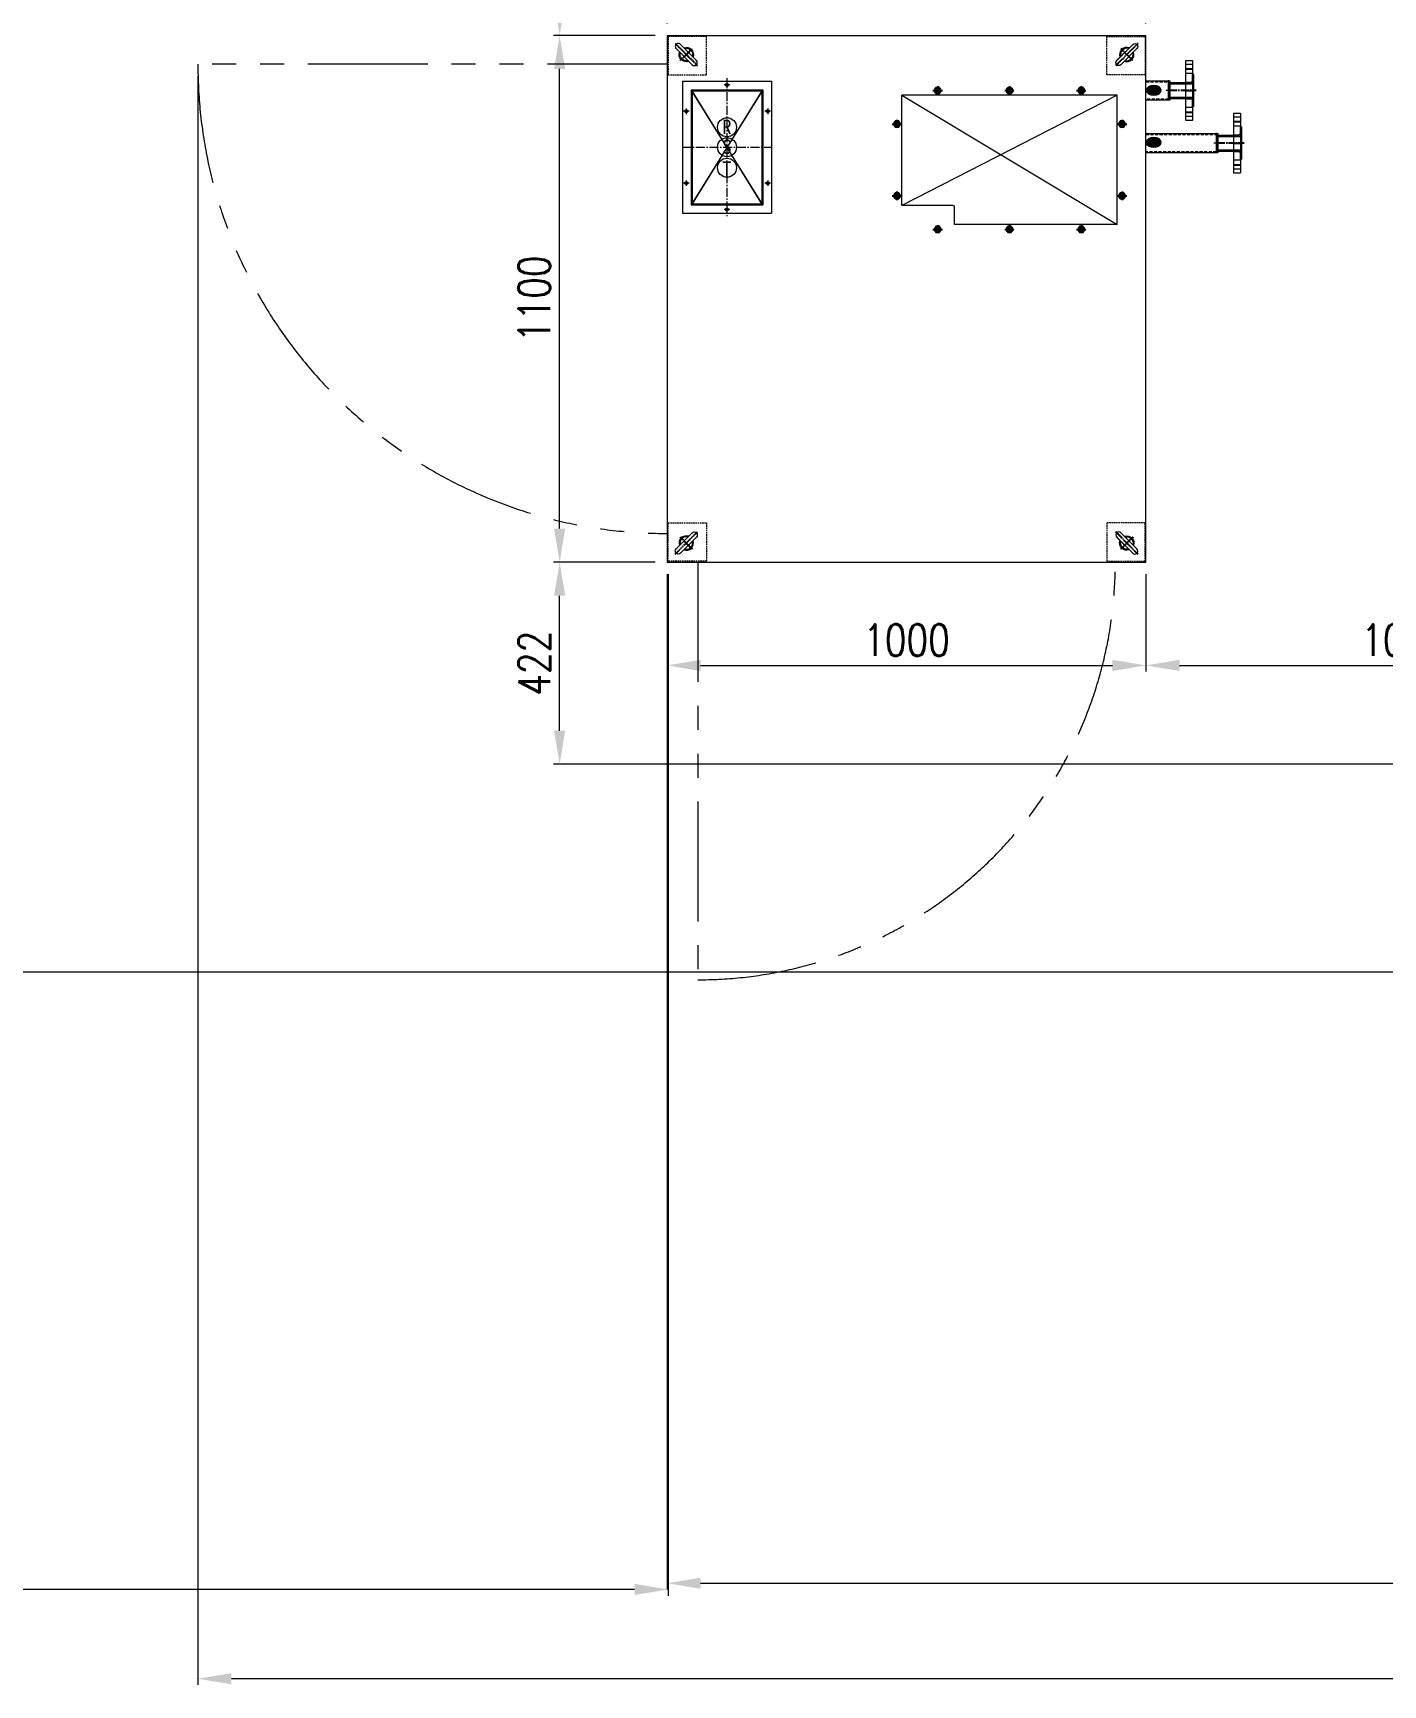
# Model space of a CAD drawing. Header units: millimetres. Extents: x -32759 to 129432, y 390 to 54305.
# Drawn here: x 7073 to 9892, y 21464 to 24914 of the extents above; entities that cross this region are included whole.
import ezdxf

# ---------------------------------------------------------------- set-up
doc = ezdxf.new("R2010")
doc.units = ezdxf.units.MM
for name, pattern in [('CENTER', [2, 1.25, -0.25, 0.25, -0.25]), ('CENTER1', [10, 7, -1, 1, -1]), ('CENTER2', [28.575, 19.05, -3.175, 3.175, -3.175]), ('HIDDEN2', [4.7625, 3.175, -1.5875]), ('PHANTOMX2', [5, 2.5, -0.5, 0.5, -0.5, 0.5, -0.5])]:
    doc.linetypes.add(name, pattern=pattern)
doc.layers.add('_BODY', color=7, linetype='Continuous', lineweight=13)
doc.layers.add('CENTER', color=1, linetype='CENTER')
doc.layers.add('THIN', color=3, linetype='Continuous')
doc.styles.add('HAN', font='')
doc.styles.add('ROAMNS', font='romans.shx', dxfattribs={"width": 0.8, "bigfont": 'whgtxt.shx'})
doc.styles.get("Standard").update_dxf_attribs({"font": 'arial.ttf'})
doc.styles.get('HAN').set_extended_font_data('GulimChe')
doc.dimstyles.new('20 작은 한덕_도면칫수', dxfattribs={"dimscale": 20, "dimtxt": 3.3, "dimasz": 3.5, "dimexe": 0.65, "dimexo": 1.25, "dimgap": 1, "dimtad": 1, "dimdec": 0, "dimdsep": 46, "dimtxsty": 'ROAMNS', "dimcen": 0, "dimclrd": 7, "dimclre": 7, "dimclrt": 2, "dimadec": 0, "dimazin": 2, "dimtp": 0.1, "dimtm": 0.1, "dimtfac": 0.71, "dimtdec": 0, "dimtmove": 0, "dimatfit": 3, "dimfxl": 1, "dimlwd": -1, "dimlwe": -1, "dimarcsym": 1})
doc.dimstyles.new('AM_ISO$0', dxfattribs={"dimtxt": 3.5, "dimasz": 3.5, "dimexe": 1, "dimexo": 1, "dimgap": 1.5, "dimtad": 1, "dimdsep": 46, "dimtxsty": 'Standard', "dimcen": 0, "dimclrd": 256, "dimclre": 256, "dimclrt": 2, "dimadec": 0, "dimazin": 2, "dimtp": 0.1, "dimtm": 0.1, "dimtfac": 0.71, "dimtdec": 3, "dimtmove": 0, "dimatfit": 3, "dimfxl": 1, "dimlwd": -1, "dimlwe": -1, "dimarcsym": 1})

# ---------------------------------------------------------------- blocks, each defined once
blk = doc.blocks.new('TTYU')
blk.add_lwpolyline([(-49709.5, 19626), (-49702, 19626), (-49698.3, 19632.5), (-49702, 19639), (-49709.5, 19639), (-49713.3, 19632.5), (-49709.5, 19626)])
for radius in [6.5, 3.32]:
    blk.add_circle((-49705.8, 19632.5), radius)
at = {"layer": 'CENTER'}
for p, q in [((-49715.8, 19632.5), (-49695.8, 19632.5)), ((-49705.8, 19641.5), (-49705.8, 19623.5))]:
    blk.add_line(p, q, dxfattribs=at)
at = {"layer": 'THIN'}
blk.add_arc((-49705.8, 19632.5), 4, 255, 195, dxfattribs=at)
blk = doc.blocks.new('3V55ET4R6Y')
blk.add_lwpolyline([(9567.2, -68819.3, -1), (9567.2, -68806.8), (9614.7, -68806.8, -1), (9614.7, -68819.3), (9567.2, -68819.3)], format="xyb")
for radius, start, end in [(15, 24.6243, 155.3757), (13.1, 28.5905, 151.4095), (15, 204.6243, 335.3757), (13.1, 208.5905, 331.4095)]:
    blk.add_arc((9590.9, -68813.1), radius, start, end)
at = {"layer": 'CENTER'}
for p, q in [((9557.9, -68813.1), (9623.9, -68813.1)), ((9590.9, -68795.1), (9590.9, -68831.1))]:
    blk.add_line(p, q, dxfattribs=at)
blk = doc.blocks.new('A$C5BEF437C')
at = {"color": 4}
for p, q in [((-8, 63), (178, 63)), ((-8, 63), (-8, -213)), ((12, 43), (158, 43)), ((12, 43), (12, -193)), ((158, 43), (158, -193)), ((178, 63), (178, -213)), ((12, -193), (158, -193)), ((-8, -213), (178, -213))]:
    blk.add_line(p, q, dxfattribs=at)
for p, q in [((158, 43), (12, -193)), ((158, -193), (12, 43))]:
    blk.add_line(p, q)
at = {"color": 1, "linetype": 'CENTER1'}
for p, q in [((90.7, 55), (79.3, 55)), ((85, 60.7), (85, 49.3)), ((5.7, 0), (-5.7, 0)), ((0, 5.7), (0, -5.7)), ((175.7, 0), (164.3, 0)), ((170, 5.7), (170, -5.7)), ((5.7, -150), (-5.7, -150)), ((0, -144.3), (0, -155.7)), ((175.7, -150), (164.3, -150)), ((170, -144.3), (170, -155.7)), ((90.7, -205), (79.3, -205)), ((85, -199.3), (85, -210.7))]:
    blk.add_line(p, q, dxfattribs=at)
at = {"color": 4}
for centre in [(85, 55), (0, 0), (170, 0), (0, -150), (170, -150), (85, -205)]:
    blk.add_circle(centre, 3, dxfattribs=at)
blk = doc.blocks.new('A$C28A5722C')
at = {"color": 3, "ltscale": 10}
for p, q in [((0, 15), (2, 17)), ((0, -15), (0, 15)), ((0, 14.2), (50, 14.2)), ((2, 17), (44.2, 17)), ((50, 33.5), (47.2, 33.5)), ((47.2, 20), (47.2, 33.5)), ((50, -33.5), (50, 33.5)), ((0, -14.2), (50, -14.2)), ((0, -15), (2, -17)), ((2, -17), (44.2, -17)), ((47.2, -33.5), (47.2, -20)), ((50, -33.5), (47.2, -33.5))]:
    blk.add_line(p, q, dxfattribs=at)
for centre, start, end in [((44.2, 20), 270, 0), ((44.2, -20), 0, 90)]:
    blk.add_arc(centre, 3, start, end, dxfattribs=at)
at = {"layer": 'CENTER', "ltscale": 10}
blk.add_line((55, 0), (-5, 0), dxfattribs=at)
blk = doc.blocks.new('A$C16DE6BD4')
at = {"ltscale": 10}
for p, q in [((0, 54.5), (-14, 54.5)), ((0, 35.5), (-14, 35.5)), ((-14, 17.25), (0, 17.25)), ((-14, -17.25), (0, -17.25)), ((0, -35.5), (-14, -35.5)), ((0, -54.5), (-14, -54.5))]:
    blk.add_line(p, q, dxfattribs=at)
blk.add_lwpolyline([(-14, 62.5), (-1, 62.5, -0.4142136), (0, 61.5), (0, -61.5, -0.4142136), (-1, -62.5), (-14, -62.5)], format="xyb", close=True, dxfattribs=at)
at = {"layer": 'CENTER', "ltscale": 10}
for p, q in [((-14, 45), (0, 45)), ((-14, 0), (0, 0)), ((-14, -45), (0, -45))]:
    blk.add_line(p, q, dxfattribs=at)
blk = doc.blocks.new('*D1724')
at = {"color": 7, "linetype": 'ByBlock', "transparency": 16777216}
for p, q in [((257741.3, 136503.9), (257741.3, 136300.3)), ((258821.3, 136503.9), (258821.3, 136300.3)), ((257811.3, 136313.3), (258751.3, 136313.3))]:
    blk.add_line(p, q, dxfattribs=at)
at = {"color": 7, "transparency": 16777216}
for points in [[(257811.3, 136325), (257811.3, 136301.7), (257741.3, 136313.3)], [(258751.3, 136325), (258751.3, 136301.7), (258821.3, 136313.3)]]:
    blk.add_solid(points, dxfattribs=at)
at = {"layer": 'Defpoints', "color": 0, "transparency": 16777216}
for p in [(257741.3, 136528.9), (258821.3, 136528.9), (258821.3, 136313.3)]:
    blk.add_point(p, dxfattribs=at)
at = {"color": 2, "transparency": 16777216, "insert": (258281.3, 136366.3), "char_height": 66, "attachment_point": 5, "style": 'ROAMNS'}
blk.add_mtext('1080', dxfattribs=at)
blk = doc.blocks.new('*D1487')
at = {"color": 7, "linetype": 'ByBlock', "transparency": 16777216}
for p, q in [((256741.3, 136503.9), (256741.3, 136300.3)), ((257741.3, 136503.9), (257741.3, 136300.3)), ((256811.3, 136313.3), (257671.3, 136313.3))]:
    blk.add_line(p, q, dxfattribs=at)
at = {"color": 7, "transparency": 16777216}
for points in [[(256811.3, 136325), (256811.3, 136301.7), (256741.3, 136313.3)], [(257671.3, 136325), (257671.3, 136301.7), (257741.3, 136313.3)]]:
    blk.add_solid(points, dxfattribs=at)
at = {"layer": 'Defpoints', "color": 0, "transparency": 16777216}
for p in [(256741.3, 136528.9), (257741.3, 136528.9), (257741.3, 136313.3)]:
    blk.add_point(p, dxfattribs=at)
at = {"color": 2, "transparency": 16777216, "insert": (257241.3, 136366.3), "char_height": 66, "attachment_point": 5, "style": 'ROAMNS'}
blk.add_mtext('1000', dxfattribs=at)
blk = doc.blocks.new('*D1725')
at = {"color": 7, "linetype": 'ByBlock', "transparency": 16777216}
for p, q in [((256716.3, 136528.9), (256503.8, 136528.9)), ((256516.8, 136176.9), (256516.8, 136458.9)), ((258799.3, 136106.9), (256503.8, 136106.9))]:
    blk.add_line(p, q, dxfattribs=at)
at = {"color": 7, "transparency": 16777216}
for points in [[(256505.1, 136458.9), (256528.4, 136458.9), (256516.8, 136528.9)], [(256505.1, 136176.9), (256528.4, 136176.9), (256516.8, 136106.9)]]:
    blk.add_solid(points, dxfattribs=at)
at = {"layer": 'Defpoints', "color": 0, "transparency": 16777216}
for p in [(256516.8, 136528.9), (256741.3, 136528.9), (258824.3, 136106.9)]:
    blk.add_point(p, dxfattribs=at)
at = {"color": 2, "transparency": 16777216, "insert": (256463.8, 136317.9), "char_height": 66, "attachment_point": 5, "rotation": 90, "style": 'ROAMNS'}
blk.add_mtext('422', dxfattribs=at)
blk = doc.blocks.new('*D1730')
at = {"color": 7, "linetype": 'ByBlock', "transparency": 16777216}
for p, q in [((256716.3, 137628.9), (256503.8, 137628.9)), ((256516.8, 136598.9), (256516.8, 137558.9)), ((256716.3, 136528.9), (256503.8, 136528.9))]:
    blk.add_line(p, q, dxfattribs=at)
at = {"color": 7, "transparency": 16777216}
for points in [[(256505.1, 137558.9), (256528.4, 137558.9), (256516.8, 137628.9)], [(256505.1, 136598.9), (256528.4, 136598.9), (256516.8, 136528.9)]]:
    blk.add_solid(points, dxfattribs=at)
at = {"layer": 'Defpoints', "color": 0, "transparency": 16777216}
for p in [(256516.8, 137628.9), (256741.3, 137628.9), (256741.3, 136528.9)]:
    blk.add_point(p, dxfattribs=at)
at = {"color": 2, "transparency": 16777216, "insert": (256463.8, 137078.9), "char_height": 66, "attachment_point": 5, "rotation": 90, "style": 'ROAMNS'}
blk.add_mtext('1100', dxfattribs=at)
blk = doc.blocks.new('*D1731')
at = {"color": 7, "linetype": 'ByBlock', "transparency": 16777216}
for p, q in [((257821.6, 137941.8), (257821.6, 137731)), ((257671.3, 137744), (257601.3, 137744)), ((257741.3, 137653.9), (257741.3, 137757)), ((257741.3, 137744), (257821.6, 137744)), ((257891.6, 137744), (258087.1, 137744))]:
    blk.add_line(p, q, dxfattribs=at)
at = {"color": 7, "transparency": 16777216}
for points in [[(257671.3, 137755.7), (257671.3, 137732.3), (257741.3, 137744)], [(257891.6, 137755.7), (257891.6, 137732.3), (257821.6, 137744)]]:
    blk.add_solid(points, dxfattribs=at)
at = {"layer": 'Defpoints', "color": 0, "transparency": 16777216}
for p in [(257821.6, 137966.8), (257821.6, 137744), (257741.3, 137628.9)]:
    blk.add_point(p, dxfattribs=at)
at = {"color": 2, "transparency": 16777216, "insert": (258024.3, 137797), "char_height": 66, "attachment_point": 5, "style": 'ROAMNS'}
blk.add_mtext('80', dxfattribs=at)
blk = doc.blocks.new('*D1489')
at = {"color": 7, "linetype": 'ByBlock', "transparency": 16777216}
for p, q in [((256741.3, 137653.9), (256741.3, 137757)), ((256811.3, 137744), (257671.3, 137744)), ((257741.3, 137653.9), (257741.3, 137757))]:
    blk.add_line(p, q, dxfattribs=at)
at = {"color": 7, "transparency": 16777216}
for points in [[(256811.3, 137755.7), (256811.3, 137732.3), (256741.3, 137744)], [(257671.3, 137755.7), (257671.3, 137732.3), (257741.3, 137744)]]:
    blk.add_solid(points, dxfattribs=at)
at = {"layer": 'Defpoints', "color": 0, "transparency": 16777216}
for p in [(257741.3, 137744), (256741.3, 137628.9), (257741.3, 137628.9)]:
    blk.add_point(p, dxfattribs=at)
at = {"color": 2, "transparency": 16777216, "insert": (257241.3, 137797), "char_height": 66, "attachment_point": 5, "style": 'ROAMNS'}
blk.add_mtext('1000', dxfattribs=at)
blk = doc.blocks.new('*D1732')
at = {"color": 7, "linetype": 'ByBlock', "transparency": 16777216}
for p, q in [((257050.6, 137966.8), (256503.8, 137966.8)), ((256516.8, 137698.9), (256516.8, 137896.8)), ((256716.3, 137628.9), (256503.8, 137628.9))]:
    blk.add_line(p, q, dxfattribs=at)
at = {"color": 7, "transparency": 16777216}
for points in [[(256505.1, 137896.8), (256528.4, 137896.8), (256516.8, 137966.8)], [(256505.1, 137698.9), (256528.4, 137698.9), (256516.8, 137628.9)]]:
    blk.add_solid(points, dxfattribs=at)
at = {"layer": 'Defpoints', "color": 0, "transparency": 16777216}
for p in [(256516.8, 137966.8), (257075.6, 137966.8), (256741.3, 137628.9)]:
    blk.add_point(p, dxfattribs=at)
at = {"color": 2, "transparency": 16777216, "insert": (256463.8, 137797.9), "char_height": 66, "attachment_point": 5, "rotation": 90, "style": 'ROAMNS'}
blk.add_mtext('338', dxfattribs=at)
blk = doc.blocks.new('*D1735')
at = {"color": 7, "linetype": 'ByBlock', "transparency": 16777216}
for p, q in [((255761.3, 137543.9), (255761.3, 134184.3)), ((267161.3, 135998.1), (267161.3, 134184.3)), ((267091.3, 134197.3), (255831.3, 134197.3))]:
    blk.add_line(p, q, dxfattribs=at)
at = {"color": 7, "transparency": 16777216}
for points in [[(255831.3, 134208.9), (255831.3, 134185.6), (255761.3, 134197.3)], [(267091.3, 134208.9), (267091.3, 134185.6), (267161.3, 134197.3)]]:
    blk.add_solid(points, dxfattribs=at)
at = {"layer": 'Defpoints', "color": 0, "transparency": 16777216}
for p in [(255761.3, 137568.9), (267161.3, 136023.1), (255761.3, 134197.3)]:
    blk.add_point(p, dxfattribs=at)
at = {"color": 2, "transparency": 16777216, "insert": (261461.3, 134250.3), "char_height": 66, "attachment_point": 5, "style": 'ROAMNS'}
blk.add_mtext('11400', dxfattribs=at)
blk = doc.blocks.new('*D1736')
at = {"color": 7, "linetype": 'ByBlock', "transparency": 16777216}
for p, q in [((256741.3, 136503.9), (256741.3, 134383.7)), ((267161.3, 135998.1), (267161.3, 134383.7)), ((256811.3, 134396.7), (267091.3, 134396.7))]:
    blk.add_line(p, q, dxfattribs=at)
at = {"color": 7, "transparency": 16777216}
for points in [[(256811.3, 134408.4), (256811.3, 134385.1), (256741.3, 134396.7)], [(267091.3, 134408.4), (267091.3, 134385.1), (267161.3, 134396.7)]]:
    blk.add_solid(points, dxfattribs=at)
at = {"layer": 'Defpoints', "color": 0, "transparency": 16777216}
for p in [(256741.3, 136528.9), (267161.3, 136023.1), (267161.3, 134396.7)]:
    blk.add_point(p, dxfattribs=at)
at = {"color": 2, "transparency": 16777216, "insert": (261951.3, 134449.7), "char_height": 66, "attachment_point": 5, "style": 'ROAMNS'}
blk.add_mtext('10420', dxfattribs=at)
blk = doc.blocks.new('*D1527')
at = {"color": 7, "linetype": 'ByBlock', "transparency": 16777216}
for p, q in [((258880.8, 142948.9), (254932.1, 142948.9)), ((254945.1, 135742.9), (254945.1, 142878.9)), ((265299.6, 135672.9), (254932.1, 135672.9))]:
    blk.add_line(p, q, dxfattribs=at)
at = {"color": 7, "transparency": 16777216}
for points in [[(254933.5, 142878.9), (254956.8, 142878.9), (254945.1, 142948.9)], [(254933.5, 135742.9), (254956.8, 135742.9), (254945.1, 135672.9)]]:
    blk.add_solid(points, dxfattribs=at)
at = {"layer": 'Defpoints', "color": 0, "transparency": 16777216}
for p in [(254945.1, 142948.9), (258905.8, 142948.9), (265324.6, 135672.9)]:
    blk.add_point(p, dxfattribs=at)
at = {"color": 2, "transparency": 16777216, "insert": (254892.1, 139310.9), "char_height": 66, "attachment_point": 5, "rotation": 90, "style": 'ROAMNS'}
blk.add_mtext('7276', dxfattribs=at)
blk = doc.blocks.new('*D1528')
at = {"color": 7, "linetype": 'ByBlock', "transparency": 16777216}
for p, q in [((257603.3, 140861.8), (255311.3, 140861.8)), ((255324.3, 135742.9), (255324.3, 140791.8)), ((265301.3, 135672.9), (255311.3, 135672.9))]:
    blk.add_line(p, q, dxfattribs=at)
at = {"color": 7, "transparency": 16777216}
for points in [[(255312.6, 140791.8), (255336, 140791.8), (255324.3, 140861.8)], [(255312.6, 135742.9), (255336, 135742.9), (255324.3, 135672.9)]]:
    blk.add_solid(points, dxfattribs=at)
at = {"layer": 'Defpoints', "color": 0, "transparency": 16777216}
for p in [(255324.3, 140861.8), (257628.3, 140861.8), (265326.3, 135672.9)]:
    blk.add_point(p, dxfattribs=at)
at = {"color": 2, "transparency": 16777216, "insert": (255271.3, 138267.3), "char_height": 66, "attachment_point": 5, "rotation": 90, "style": 'ROAMNS'}
blk.add_mtext('5189', dxfattribs=at)
blk = doc.blocks.new('*D1465')
at = {"color": 7, "linetype": 'ByBlock', "transparency": 16777216}
for p, q in [((256743.3, 136503.9), (256743.3, 134370.7)), ((253741.3, 135191.1), (253741.3, 134370.7)), ((256673.3, 134383.7), (253811.3, 134383.7))]:
    blk.add_line(p, q, dxfattribs=at)
at = {"color": 7, "transparency": 16777216}
for points in [[(253811.3, 134395.4), (253811.3, 134372.1), (253741.3, 134383.7)], [(256673.3, 134395.4), (256673.3, 134372.1), (256743.3, 134383.7)]]:
    blk.add_solid(points, dxfattribs=at)
at = {"layer": 'Defpoints', "color": 0, "transparency": 16777216}
for p in [(256743.3, 136528.9), (253741.3, 135216.1), (253741.3, 134383.7)]:
    blk.add_point(p, dxfattribs=at)
at = {"color": 2, "transparency": 16777216, "insert": (255242.3, 134436.7), "char_height": 66, "attachment_point": 5, "style": 'ROAMNS'}
blk.add_mtext('3002', dxfattribs=at)
blk = doc.blocks.new('*D660')
at = {"linetype": 'ByBlock', "ltscale": 0.5, "transparency": 16777216}
for p, q in [((208653.4, 29756.3), (208653.4, 29759.4)), ((208656.9, 29758.4), (208744.9, 29758.4)), ((208748.4, 29758), (208748.4, 29757.4))]:
    blk.add_line(p, q, dxfattribs=at)
at = {"ltscale": 0.5, "transparency": 16777216}
for points in [[(208656.9, 29759), (208656.9, 29757.8), (208653.4, 29758.4)], [(208744.9, 29759), (208744.9, 29757.8), (208748.4, 29758.4)]]:
    blk.add_solid(points, dxfattribs=at)
at = {"layer": 'Defpoints', "color": 0, "ltscale": 0.5, "transparency": 16777216}
for p in [(208653.4, 29755.3), (208748.4, 29759), (208748.4, 29758.4)]:
    blk.add_point(p, dxfattribs=at)
at = {"color": 2, "ltscale": 0.5, "transparency": 16777216, "insert": (208700.9, 29761.6), "char_height": 3.5, "attachment_point": 5, "bg_fill": 3, "box_fill_scale": 1.1, "bg_fill_color": 256, "bg_fill_true_color": 13158600, "bg_fill_transparency": 7062}
blk.add_mtext('95', dxfattribs=at)
blk = doc.blocks.new('*D661')
at = {"linetype": 'ByBlock', "ltscale": 0.5, "transparency": 16777216}
for p, q in [((208748.4, 29761.9), (208748.4, 29762.9)), ((208751.9, 29761.9), (208839.9, 29761.9)), ((208843.4, 29761.9), (208843.4, 29762.9))]:
    blk.add_line(p, q, dxfattribs=at)
at = {"ltscale": 0.5, "transparency": 16777216}
for points in [[(208751.9, 29762.5), (208751.9, 29761.4), (208748.4, 29761.9)], [(208839.9, 29762.5), (208839.9, 29761.4), (208843.4, 29761.9)]]:
    blk.add_solid(points, dxfattribs=at)
at = {"layer": 'Defpoints', "color": 0, "ltscale": 0.5, "transparency": 16777216}
for p in [(208748.4, 29760.9), (208843.4, 29761.9), (208843.4, 29760.9)]:
    blk.add_point(p, dxfattribs=at)
at = {"color": 2, "ltscale": 0.5, "transparency": 16777216, "insert": (208795.9, 29765.2), "char_height": 3.5, "attachment_point": 5, "bg_fill": 3, "box_fill_scale": 1.1, "bg_fill_color": 256, "bg_fill_true_color": 13158600, "bg_fill_transparency": 6077}
blk.add_mtext('95', dxfattribs=at)
blk = doc.blocks.new('*D755')
at = {"linetype": 'ByBlock', "ltscale": 0.5, "transparency": 16777216}
for p, q in [((208761.4, 29677.3), (208748.3, 29677.3)), ((208819.9, 29670.3), (208748.3, 29670.3)), ((208749.3, 29680.8), (208749.3, 29684.3)), ((208749.3, 29670.3), (208749.3, 29677.3)), ((208749.3, 29666.8), (208749.3, 29663.3))]:
    blk.add_line(p, q, dxfattribs=at)
at = {"ltscale": 0.5, "transparency": 16777216}
for points in [[(208748.7, 29680.8), (208749.9, 29680.8), (208749.3, 29677.3)], [(208748.7, 29666.8), (208749.9, 29666.8), (208749.3, 29670.3)]]:
    blk.add_solid(points, dxfattribs=at)
at = {"layer": 'Defpoints', "color": 0, "ltscale": 0.5, "transparency": 16777216}
blk.add_point((208820.9, 29670.3), dxfattribs=at)
at = {"color": 2, "ltscale": 0.5, "transparency": 16777216, "insert": (208746, 29673.8), "char_height": 3.5, "attachment_point": 5, "rotation": 90, "bg_fill": 3, "box_fill_scale": 1.1, "bg_fill_color": 256, "bg_fill_true_color": 13158600, "bg_fill_transparency": 2672}
blk.add_mtext('7', dxfattribs=at)
at = {"layer": 'Defpoints', "color": 0, "ltscale": 0.5, "transparency": 16777216}
for p in [(208749.3, 29677.3), (208762.4, 29677.3)]:
    blk.add_point(p, dxfattribs=at)
blk = doc.blocks.new('*D1346')
at = {"linetype": 'ByBlock', "ltscale": 0.5, "transparency": 16777216}
for p, q in [((97795.9, 11020), (97795.9, 11065.9)), ((97799.4, 11064.9), (98302.4, 11064.9)), ((98305.9, 11020), (98305.9, 11065.9))]:
    blk.add_line(p, q, dxfattribs=at)
at = {"ltscale": 0.5, "transparency": 16777216}
for points in [[(97799.4, 11064.3), (97799.4, 11065.5), (97795.9, 11064.9)], [(98302.4, 11064.3), (98302.4, 11065.5), (98305.9, 11064.9)]]:
    blk.add_solid(points, dxfattribs=at)
at = {"layer": 'Defpoints', "color": 0, "ltscale": 0.5, "transparency": 16777216}
for p in [(98305.9, 11064.9), (97795.9, 11019), (98305.9, 11019)]:
    blk.add_point(p, dxfattribs=at)
at = {"color": 2, "ltscale": 0.5, "transparency": 16777216, "insert": (98050.9, 11061.6), "char_height": 3.5, "attachment_point": 5, "rotation": 180}
blk.add_mtext('510', dxfattribs=at)
blk = doc.blocks.new('*D1347')
at = {"linetype": 'ByBlock', "ltscale": 0.5, "transparency": 16777216}
for p, q in [((97795.9, 10985.2), (97795.9, 11000.1)), ((97868.4, 10999.1), (97799.4, 10999.1)), ((97871.9, 10895.3), (97871.9, 11000.1))]:
    blk.add_line(p, q, dxfattribs=at)
at = {"ltscale": 0.5, "transparency": 16777216}
for points in [[(97799.4, 10998.6), (97799.4, 10999.7), (97795.9, 10999.1)], [(97868.4, 10998.6), (97868.4, 10999.7), (97871.9, 10999.1)]]:
    blk.add_solid(points, dxfattribs=at)
at = {"layer": 'Defpoints', "color": 0, "ltscale": 0.5, "transparency": 16777216}
for p in [(97795.9, 10999.1), (97795.9, 10984.2), (97871.9, 10894.3)]:
    blk.add_point(p, dxfattribs=at)
at = {"color": 2, "ltscale": 0.5, "transparency": 16777216, "insert": (97833.9, 10995.9), "char_height": 3.5, "attachment_point": 5, "rotation": 180}
blk.add_mtext('76', dxfattribs=at)
blk = doc.blocks.new('utoiol')
at = {"ltscale": 0.5}
dim = blk.add_linear_dim(base=(208748.427, 29758.373), p1=(208653.427, 29755.315), p2=(208748.427, 29759.037), dimstyle='AM_ISO$0', override={"dimtfill": 1}, dxfattribs=at)
dim.commit()
dim.dimension.update_dxf_attribs({"geometry": '*D660', "text_midpoint": (208700.927, 29761.623)})
dim = blk.add_linear_dim(base=(208749.286, 29677.257), p1=(208820.927, 29670.257), p2=(208762.427, 29677.257), angle=90, dimstyle='AM_ISO$0', override={"dimfxl": 8, "dimtfill": 1}, dxfattribs=at)
dim.commit()
dim.dimension.update_dxf_attribs({"geometry": '*D755', "text_midpoint": (208746.036, 29673.757)})
dim = blk.add_linear_dim(base=(208843.427, 29761.943), p1=(208748.427, 29760.861), p2=(208843.427, 29760.861), dimstyle='AM_ISO$0', override={"dimtfill": 1}, dxfattribs=at)
dim.commit()
dim.dimension.update_dxf_attribs({"geometry": '*D661', "text_midpoint": (208795.927, 29765.193)})
blk = doc.blocks.new('y8e5ey')
at = {"rotation": 90}
blk.add_blockref('utoiol', (127047.152, -197344.467), dxfattribs=at)
at = {"ltscale": 0.5}
for base, p1, p2, picture, middle in [((98305.895, 11064.885), (97795.895, 11018.96), (98305.895, 11018.96), '*D1346', (98050.895, 11061.598)), ((97795.895, 10999.148), (97871.895, 10894.349), (97795.895, 10984.17), '*D1347', (97833.895, 10995.861))]:
    dim = blk.add_linear_dim(base=base, p1=p1, p2=p2, angle=180, dimstyle='AM_ISO$0', dxfattribs=at)
    dim.commit()
    dim.dimension.update_dxf_attribs({"geometry": picture, "text_midpoint": middle})
blk = doc.blocks.new('1')
at = {"color": 6, "xscale": -1}
blk.add_blockref('y8e5ey', (100575.763, -6800.077), dxfattribs=at)
blk = doc.blocks.new('sdfgsdfgcxvxbxcv')
h = blk.add_hatch(color=256)
edge = h.paths.add_edge_path()
edge.add_ellipse((257757.522, 137514.376), major_axis=(15.643, 0), ratio=0.65189127, start_angle=0, end_angle=360, ccw=False)
h = blk.add_hatch(color=256)
edge = h.paths.add_edge_path()
edge.add_ellipse((257757.522, 137405.363), major_axis=(15.643, 0), ratio=0.65189127, start_angle=0, end_angle=360, ccw=False)
for p, q in [((256741.274, 137628.875), (257741.274, 137628.875)), ((256741.274, 137628.875), (257741.274, 137628.875)), ((256741.274, 137628.875), (256741.274, 136528.875)), ((256741.274, 137628.875), (256741.274, 136528.875)), ((256768.9, 137610.088), (256802.487, 137576.5)), ((256768.9, 137610.088), (256802.487, 137576.5)), ((257713.649, 137610.088), (257680.061, 137576.5)), ((257713.649, 137610.088), (257680.061, 137576.5)), ((257741.274, 136528.875), (257741.274, 137628.875)), ((257741.274, 136528.875), (257741.274, 137628.875)), ((257789.274, 137533.868), (257787.274, 137533.868)), ((256941.274, 137275.375), (256791.274, 137515.375)), ((256941.274, 137515.375), (256791.274, 137275.375)), ((256791.274, 137515.375), (256941.274, 137515.375)), ((256791.274, 137515.375), (256941.274, 137515.375)), ((256791.274, 137515.375), (256791.274, 137275.375)), ((256791.274, 137515.375), (256791.274, 137275.375)), ((256871.97, 137525.375), (256860.578, 137525.375)), ((256866.274, 137531.071), (256866.274, 137519.679)), ((256941.274, 137515.375), (256941.274, 137275.375)), ((256941.274, 137515.375), (256941.274, 137275.375)), ((257681.274, 137503.875), (257231.274, 137273.875)), ((257231.274, 137503.875), (257681.274, 137233.875)), ((257681.274, 137503.875), (257231.274, 137503.875)), ((257681.274, 137503.875), (257231.274, 137503.875)), ((257231.274, 137273.875), (257231.274, 137503.875)), ((257231.274, 137273.875), (257231.274, 137503.875)), ((257681.274, 137233.875), (257681.274, 137503.875)), ((257681.274, 137233.875), (257681.274, 137503.875)), ((256786.97, 137470.375), (256775.578, 137470.375)), ((256781.274, 137476.071), (256781.274, 137464.679)), ((256956.97, 137470.375), (256945.578, 137470.375)), ((256951.274, 137476.071), (256951.274, 137464.679)), ((257789.274, 137493.868), (257787.274, 137493.868)), ((257889.274, 137423.868), (257887.274, 137423.868)), ((257889.274, 137383.868), (257887.274, 137383.868)), ((256781.274, 137326.071), (256781.274, 137314.679)), ((256951.274, 137326.071), (256951.274, 137314.679)), ((256786.97, 137320.375), (256775.578, 137320.375)), ((256956.97, 137320.375), (256945.578, 137320.375)), ((256791.274, 137275.375), (256941.274, 137275.375)), ((256791.274, 137275.375), (256941.274, 137275.375)), ((256871.97, 137265.375), (256860.578, 137265.375)), ((256866.274, 137271.071), (256866.274, 137259.679)), ((257338.274, 137273.875), (257231.274, 137273.875)), ((257341.274, 137233.875), (257341.274, 137270.875)), ((257681.274, 137233.875), (257341.274, 137233.875)), ((257681.274, 137233.875), (257341.274, 137233.875)), ((256768.9, 136547.662), (256802.487, 136581.249)), ((256768.9, 136547.662), (256802.487, 136581.249)), ((257713.649, 136547.662), (257680.061, 136581.249)), ((257713.649, 136547.662), (257680.061, 136581.249)), ((256741.274, 136528.875), (257741.274, 136528.875)), ((256741.274, 136528.875), (257741.274, 136528.875))]:
    blk.add_line(p, q)
at = {"linetype": 'HIDDEN2'}
for p, q in [((256823.274, 137626.875), (256743.274, 137626.875)), ((256743.274, 137626.875), (256743.274, 137546.875)), ((256823.274, 137546.875), (256823.274, 137626.875)), ((257659.274, 137626.875), (257739.274, 137626.875)), ((257659.274, 137546.875), (257659.274, 137626.875)), ((257739.274, 137626.875), (257739.274, 137546.875)), ((256743.274, 137546.875), (256823.274, 137546.875)), ((257739.274, 137546.875), (257659.274, 137546.875)), ((256743.274, 136530.875), (256743.274, 136610.875)), ((256743.274, 136610.875), (256823.274, 136610.875)), ((256823.274, 136610.875), (256823.274, 136530.875)), ((257739.274, 136610.875), (257659.274, 136610.875)), ((257659.274, 136610.875), (257659.274, 136530.875)), ((257739.274, 136530.875), (257739.274, 136610.875)), ((256823.274, 136530.875), (256743.274, 136530.875)), ((257659.274, 136530.875), (257739.274, 136530.875))]:
    blk.add_line(p, q, dxfattribs=at)
at = {"linetype": 'CENTER2'}
for p, q in [((256866.274, 137539.241), (256866.274, 137251.509)), ((256772.423, 137395.375), (256960.125, 137395.375))]:
    blk.add_line(p, q, dxfattribs=at)
at = {"linetype": 'HIDDEN2', "ltscale": 2}
for p, q in [((257741.274, 137531.868), (257788.274, 137531.868)), ((257791.274, 137524.868), (257788.274, 137524.868)), ((257791.274, 137502.868), (257788.274, 137502.868)), ((257788.274, 137495.868), (257741.274, 137495.868)), ((257741.274, 137421.868), (257888.274, 137421.868)), ((257891.274, 137414.868), (257888.274, 137414.868)), ((257888.274, 137385.868), (257741.274, 137385.868)), ((257891.274, 137392.868), (257888.274, 137392.868))]:
    blk.add_line(p, q, dxfattribs=at)
at = {"linetype": 'CENTER1', "ltscale": 2}
for p, q in [((257796.274, 137513.868), (257783.274, 137513.868)), ((257896.274, 137403.868), (257883.274, 137403.868))]:
    blk.add_line(p, q, dxfattribs=at)
at = {"linetype": 'PHANTOMX2', "ltscale": 100}
for points in [[(256741.274, 137568.875), (255761.274, 137568.875, 0.41421356), (256741.274, 136588.875)], [(256805.274, 136528.875), (256805.274, 135656.875, 0.41421356), (257677.274, 136528.875)]]:
    blk.add_lwpolyline(points, format="xyb", dxfattribs=at)
for points in [[(257741.274, 137533.868), (257787.274, 137533.868), (257788.274, 137532.868), (257788.274, 137494.868), (257787.274, 137493.868), (257741.274, 137493.868)], [(257741.274, 137423.868), (257887.274, 137423.868), (257888.274, 137422.868), (257888.274, 137384.868), (257887.274, 137383.868), (257741.274, 137383.868)]]:
    blk.add_lwpolyline(points)
for points in [[(257789.274, 137533.868), (257791.274, 137533.868), (257791.274, 137493.868), (257789.274, 137493.868), (257788.274, 137494.868), (257788.274, 137532.868)], [(257889.274, 137423.868), (257891.274, 137423.868), (257891.274, 137383.868), (257889.274, 137383.868), (257888.274, 137384.868), (257888.274, 137422.868)]]:
    blk.add_lwpolyline(points, close=True)
for centre, radius in [((256866.274, 137525.375), 2.1), ((257306.274, 137513.875), 5), ((257456.274, 137513.875), 5), ((257606.274, 137513.875), 5), ((256781.274, 137470.375), 2.1), ((256951.274, 137470.375), 2.1), ((256866.274, 137436.951), 19.859), ((257221.274, 137443.875), 5), ((257691.274, 137443.875), 5), ((256866.274, 137395.375), 19.859), ((256866.274, 137352.558), 19.859), ((256781.274, 137320.375), 2.1), ((256951.274, 137320.375), 2.1), ((257221.274, 137293.875), 5), ((257691.274, 137293.875), 5), ((256866.274, 137265.375), 2.1), ((257306.274, 137223.875), 5), ((257456.274, 137223.875), 5), ((257606.274, 137223.875), 5)]:
    blk.add_circle(centre, radius)
for centre, radius, start, end in [((256866.274, 137525.375), 2.5, 255.587216, 193.913536), ((256781.274, 137470.375), 2.5, 255.587216, 193.913536), ((256951.274, 137470.375), 2.5, 255.587216, 193.913536), ((257691.274, 137443.875), 4, 259.843139, 189.137862), ((256781.274, 137320.375), 2.5, 255.587216, 193.913536), ((256951.274, 137320.375), 2.5, 255.587216, 193.913536), ((256866.274, 137265.375), 2.5, 255.587216, 193.913536), ((257338.274, 137270.875), 3, 0, 90)]:
    blk.add_arc(centre, radius, start, end)
at = {"extrusion": (0, 0, -1)}
for centre in [(257757.522, 137514.376), (257757.522, 137405.363)]:
    blk.add_ellipse(centre, major_axis=(15.643, 0), ratio=0.65189127, start_param=-1.57079633, end_param=4.71238898, dxfattribs=at)
at = {"xscale": -1}
for name, p, rotation in [('3V55ET4R6Y', (201341.259, 95712.501), 135.0000000006584), ('utoiol', (251335.649, -71351.552), 270), ('3V55ET4R6Y', (313141.289, 178445.249), 315.0000000006584)]:
    blk.add_blockref(name, p, dxfattribs=dict(at, rotation=rotation))
for p, rotation in [((313141.289, 95712.501), 224.9999999993415), ((201341.259, 178445.249), 44.99999999934154)]:
    blk.add_blockref('3V55ET4R6Y', p, dxfattribs=dict(rotation=rotation))
at = {"ltscale": 10}
for name, p in [('A$C16DE6BD4', (257838.474, 137513.868)), ('A$C5BEF437C', (256781.274, 137470.375)), ('A$C28A5722C', (257791.274, 137513.868)), ('A$C16DE6BD4', (257938.474, 137403.868)), ('A$C28A5722C', (257891.274, 137403.868))]:
    blk.add_blockref(name, p, dxfattribs=at)
for p in [(307012.069, 117881.352), (307162.069, 117881.352), (307312.069, 117881.352), (306927.069, 117811.352), (307397.069, 117811.352), (306927.069, 117661.352), (307397.069, 117661.352), (307012.069, 117591.352), (307162.069, 117591.352), (307312.069, 117591.352)]:
    blk.add_blockref('TTYU', p)
at = {"style": 'HAN'}
for s, p in [('R', (256856.308, 137423.211, 3228.908)), ('S', (256856.308, 137381.551, 3228.908)), ('T', (256856.308, 137335.998, 3228.908))]:
    blk.add_text(s, height=30, dxfattribs=at).set_placement(p)
for base, p1, p2, picture, middle in [((254945.149, 142948.879), (265324.638, 135672.858), (258905.774, 142948.879), '*D1527', (254892.149, 139310.868)), ((255324.304, 140861.761), (265326.278, 135672.858), (257628.273, 140861.761), '*D1528', (255271.304, 138267.31)), ((256516.776, 137966.832), (256741.274, 137628.875), (257075.57, 137966.832), '*D1732', (256463.776, 137797.853)), ((256516.776, 137628.875), (256741.274, 136528.875), (256741.274, 137628.875), '*D1730', (256463.776, 137078.875)), ((256516.776, 136528.875), (258824.274, 136106.875), (256741.274, 136528.875), '*D1725', (256463.776, 136317.875))]:
    dim = blk.add_linear_dim(base=base, p1=p1, p2=p2, angle=90, dimstyle='20 작은 한덕_도면칫수')
    dim.commit()
    dim.dimension.update_dxf_attribs({"geometry": picture, "text_midpoint": middle})
for base, p1, p2, picture, middle in [((257821.57, 137743.992), (257741.274, 137628.875), (257821.57, 137966.832), '*D1731', (258024.313, 137796.992)), ((257741.274, 137743.992), (256741.274, 137628.875), (257741.274, 137628.875), '*D1489', (257241.274, 137796.992)), ((255761.274, 134197.281), (267161.277, 136023.129), (255761.274, 137568.875), '*D1735', (261461.276, 134250.281)), ((253741.274, 134383.726), (256743.274, 136528.875), (253741.274, 135216.068), '*D1465', (255242.274, 134436.726)), ((257741.274, 136313.32), (256741.274, 136528.875), (257741.274, 136528.875), '*D1487', (257241.274, 136366.32)), ((267161.277, 134396.726), (256741.274, 136528.875), (267161.277, 136023.129), '*D1736', (261951.276, 134449.726)), ((258821.274, 136313.32), (257741.274, 136528.875), (258821.274, 136528.875), '*D1724', (258281.274, 136366.32))]:
    dim = blk.add_linear_dim(base=base, p1=p1, p2=p2, dimstyle='20 작은 한덕_도면칫수')
    dim.commit()
    dim.dimension.update_dxf_attribs({"geometry": picture, "text_midpoint": middle})
blk.add_blockref('1', (266381.038, 132792.991))
blk = doc.blocks.new('2')
at = {"color": 6, "xscale": -1}
blk.add_blockref('y8e5ey', (121155.752, -6800.077), dxfattribs=at)
blk = doc.blocks.new('sdfgcxvbcbxcvbxc')
at = {"xscale": -1, "rotation": 270}
for p in [(287056.926, -71351.552), (299516.926, -71351.552)]:
    blk.add_blockref('utoiol', p, dxfattribs=at)
blk.add_blockref('2', (292948.326, 132792.991))
blk = doc.blocks.new('dfsgxcvbxcbxcvbxcbv')
at = {"xscale": -1, "rotation": 270}
for p in [(323460.625, -71885.209), (335920.625, -71885.209)]:
    blk.add_blockref('utoiol', p, dxfattribs=at)
blk.add_blockref('2', (329352.025, 132259.335))

msp = doc.modelspace()

# ---------------------------------------------------------------- block references
at = {"layer": '_BODY'}
for name in ['sdfgcxvbcbxcvbxc', 'sdfgsdfgcxvxbxcv', 'dfsgxcvbxcbxcvbxcbv']:
    msp.add_blockref(name, (-248343.9, -112720), dxfattribs=at)

doc.saveas('drawing.dxf')
